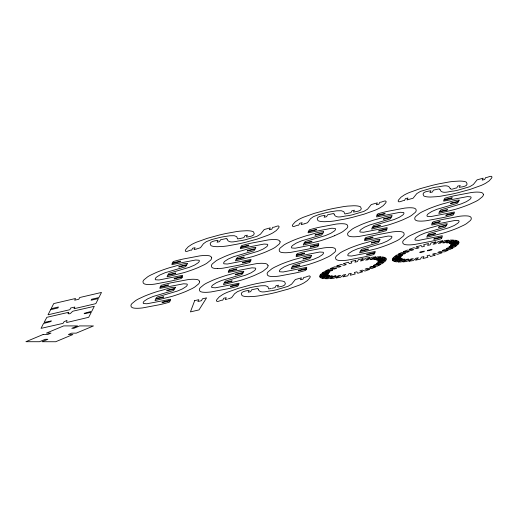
<?xml version="1.0" encoding="UTF-8"?>
<svg xmlns="http://www.w3.org/2000/svg" width="518" height="518" viewBox="0 0 518 518"><rect width="100%" height="100%" fill="white"/><g stroke="black" fill="none" stroke-linecap="round" stroke-linejoin="round"><path stroke-width="0.78" d="M68.104 313.707C70.778 314.504 71.367 311.881 72.993 311.169L94.295 306.319L91.79 311.26L84.356 313.286L84.181 313.733L91.259 312.309L88.701 317.288L67.327 322.371C64.892 323.213 69.613 318.635 64.756 321.464C63.416 321.516 63.759 323.569 62.354 323.53L41.051 328.367L43.538 323.459L50.434 321.697L51.198 321.011M68.078 313.668L68.758 312.315M175.382 287.283C171.069 286.901 163.714 290.093 158.696 291.116A33.437 6.378 -15 0 0 154.791 292.346L152.124 293.253A37.568 7.168 -15 0 0 144.25 296.257L138.494 298.931A33.12 6.32 -15 0 0 135.703 300.531L131.986 303.542A47.313 9.026 -15 0 0 130.931 305.277C130.478 308.469 135.146 308.223 137.231 308.301A25.505 4.869 -15 0 0 142.677 307.899L159.363 304.746A71.471 13.636 -15 0 0 164.925 303.438L169.302 302.214L170.267 300.757L162.024 302.68L162.322 302.098L170.48 300.194L170.655 299.255L146.924 303.768L143.499 303.529L143.13 302.907L143.473 302A27.337 5.219 -15 0 1 144.541 300.88L147.895 298.718L153.166 296.464L173.426 290.52L174.689 288.953L166.744 290.805L167.042 290.222L174.942 288.384L175.317 287.451M187.419 263.513C183.081 263.144 175.77 266.31 170.733 267.346A33.437 6.378 -15 0 0 166.828 268.57L164.161 269.477A37.568 7.168 -15 0 0 156.287 272.481L150.531 275.162A33.12 6.32 -15 0 0 147.74 276.761L144.023 279.772A47.313 9.026 -15 0 0 142.968 281.501C142.515 284.699 147.183 284.453 149.268 284.524A25.505 4.869 -15 0 0 154.714 284.123L171.4 280.976A71.471 13.636 -15 0 0 176.962 279.662L181.125 278.529L182.006 277.7M243.79 271.322C239.491 270.946 232.122 274.132 227.111 275.155A33.437 6.378 -15 0 0 223.206 276.385L220.538 277.292A37.568 7.168 -15 0 0 212.665 280.296L206.909 282.97A33.12 6.32 -15 0 0 204.111 284.57L200.395 287.581A47.313 9.026 -15 0 0 199.346 289.316C198.886 292.508 203.555 292.262 205.646 292.34A25.505 4.869 -15 0 0 211.085 291.938L227.778 288.785A71.471 13.636 -15 0 0 233.333 287.477L237.71 286.253L238.681 284.796L230.439 286.719L230.73 286.137L238.895 284.233L239.031 283.236L215.339 287.807L211.914 287.568L211.538 286.946L211.888 286.04A27.337 5.219 -15 0 1 212.95 284.919L216.31 282.757L221.574 280.503L241.841 274.559L243.097 272.992L235.159 274.851L235.457 274.268L243.356 272.423L243.751 271.432M255.808 247.604C251.748 247.034 244.056 250.434 239.148 251.385A33.437 6.378 -15 0 0 235.243 252.609L232.576 253.516A37.568 7.168 -15 0 0 224.702 256.527L218.946 259.201A33.12 6.32 -15 0 0 216.148 260.8L212.432 263.811A47.313 9.026 -15 0 0 211.383 265.54C210.923 268.738 215.592 268.492 217.683 268.564M311.571 255.51C307.239 255.141 299.922 258.307 294.891 259.343A33.437 6.378 -15 0 0 290.986 260.573L288.312 261.48A37.568 7.168 -15 0 0 280.439 264.484L274.689 267.159A33.12 6.32 -15 0 0 271.892 268.758L268.175 271.769A47.313 9.026 -15 0 0 267.12 273.504C266.666 276.696 271.335 276.45 273.426 276.528A25.505 4.869 -15 0 0 278.865 276.126L295.558 272.973A71.471 13.636 -15 0 0 301.113 271.665L305.283 270.525L306.138 269.742M323.608 231.74C319.347 231.345 311.907 234.55 306.928 235.573A33.437 6.378 -15 0 0 303.024 236.797L300.349 237.704A37.568 7.168 -15 0 0 292.476 240.708L286.726 243.389A33.12 6.32 -15 0 0 283.929 244.988L280.212 247.999A47.313 9.026 -15 0 0 279.157 249.728C278.703 252.926 283.372 252.68 285.463 252.752A25.505 4.869 -15 0 0 290.902 252.35L307.595 249.203A71.471 13.636 -15 0 0 313.15 247.889L317.32 246.756L318.175 245.972M379.966 239.601C375.893 239.031 368.214 242.437 363.299 243.382A33.437 6.378 -15 0 0 359.401 244.613L356.727 245.519A37.568 7.168 -15 0 0 348.854 248.523L343.097 251.198A33.12 6.32 -15 0 0 340.307 252.797L336.59 255.808A47.313 9.026 -15 0 0 335.535 257.543C335.081 260.735 339.75 260.489 341.835 260.567A25.505 4.869 -15 0 0 347.28 260.166L363.966 257.012A71.471 13.636 -15 0 0 369.528 255.704L373.905 254.48L374.87 253.024L366.627 254.947L366.925 254.364L375.084 252.46L375.22 251.463L351.528 256.034L348.102 255.795L347.733 255.173L348.077 254.267A27.337 5.219 -15 0 1 349.145 253.147L352.499 250.984L357.77 248.731L378.03 242.787L379.293 241.22L371.354 243.078L371.646 242.495L379.545 240.65L379.94 239.659M392.022 215.779C387.723 215.404 380.348 218.583 375.336 219.613A33.437 6.378 -15 0 0 371.438 220.836L368.764 221.743A37.568 7.168 -15 0 0 360.891 224.754L355.134 227.428A33.12 6.32 -15 0 0 352.344 229.027L348.627 232.038A47.313 9.026 -15 0 0 347.572 233.767C347.118 236.966 351.787 236.72 353.872 236.791A25.505 4.869 -15 0 0 359.317 236.389L376.003 233.242A71.471 13.636 -15 0 0 381.565 231.928L385.729 230.795L386.59 230.011M447.131 223.886C442.858 223.491 435.437 226.703 430.445 227.719A33.437 6.378 -15 0 0 426.547 228.95L423.873 229.85A37.568 7.168 -15 0 0 415.999 232.86L410.243 235.535A33.12 6.32 -15 0 0 407.452 237.134L403.736 240.145A47.313 9.026 -15 0 0 402.68 241.88C402.227 245.072 406.895 244.826 408.98 244.897A25.505 4.869 -15 0 0 414.426 244.496L431.112 241.349A71.471 13.636 -15 0 0 436.674 240.035L440.837 238.902L441.699 238.118M459.168 200.116C454.856 199.728 447.5 202.926 442.482 203.943A33.437 6.378 -15 0 0 438.584 205.173L435.91 206.08A37.568 7.168 -15 0 0 428.036 209.084L422.28 211.758A33.12 6.32 -15 0 0 419.489 213.364L415.773 216.369A47.313 9.026 -15 0 0 414.717 218.104C414.264 221.296 418.933 221.05 421.017 221.128A25.505 4.869 -15 0 0 426.463 220.726L443.149 217.579A71.471 13.636 -15 0 0 448.711 216.265L453.088 215.041L454.053 213.584L445.81 215.507L446.108 214.925L454.267 213.021L454.403 212.03L430.711 216.595L427.285 216.362L426.916 215.734L427.259 214.828A27.337 5.219 -15 0 1 428.328 213.707L431.682 211.545L436.952 209.291L457.213 203.347L458.475 201.787L450.537 203.639L450.828 203.056L458.728 201.211L459.123 200.22M255.788 247.656L255.393 248.646L247.494 250.492L247.196 251.075L255.134 249.223L253.878 250.783L233.618 256.727L228.347 258.981L224.987 261.143A27.337 5.219 -15 0 0 223.925 262.263L223.575 263.176L223.951 263.798L227.376 264.031L251.068 259.466L250.932 260.463L242.774 262.367L242.476 262.95L250.718 261.027L249.747 262.477L245.37 263.701A71.471 13.636 -15 0 1 239.815 265.015L223.122 268.162A25.505 4.869 -15 0 1 217.683 268.564M311.551 255.562L311.13 256.611L303.231 258.45L302.939 259.032L310.878 257.181L309.622 258.747L289.355 264.692L284.091 266.945L280.73 269.107A27.337 5.219 -15 0 0 279.668 270.228L279.319 271.134L279.694 271.756L283.113 271.995L306.669 267.346L306.688 268.376L298.51 270.325L298.219 270.908L306.462 268.984L306.183 269.651M323.569 231.844L323.167 232.835L315.268 234.68L314.976 235.263L322.915 233.411L321.659 234.971L301.392 240.915L296.128 243.169L292.767 245.331A27.337 5.219 -15 0 0 291.705 246.451L291.356 247.358L291.731 247.986L295.15 248.219L318.706 243.577L318.706 244.651L310.547 246.555L310.256 247.138L318.499 245.215L318.201 245.927M392.003 215.831L391.582 216.874L383.683 218.719L383.391 219.302L391.33 217.45L390.067 219.01L369.807 224.954L364.536 227.208L361.182 229.37A27.337 5.219 -15 0 0 360.12 230.491L359.77 231.404L360.139 232.025L363.565 232.258L387.121 227.616L387.14 228.639L378.962 230.594L378.664 231.177L386.907 229.254L386.629 229.914M447.112 223.938L446.691 224.987L438.791 226.826L438.5 227.408L446.438 225.557L445.176 227.124L424.915 233.068L419.645 235.321L416.291 237.477A27.337 5.219 -15 0 0 415.222 238.604L414.879 239.51L415.248 240.132L418.673 240.371L442.23 235.722L442.23 236.797L434.071 238.701L433.773 239.284L442.016 237.361L441.66 238.209M187.354 263.675L186.979 264.607L179.079 266.453L178.781 267.035L186.726 265.184L185.463 266.744L165.203 272.688L159.933 274.941L156.578 277.104A27.337 5.219 -15 0 0 155.51 278.224L155.167 279.131L155.536 279.759L158.961 279.992L182.517 275.349L182.537 276.372L174.359 278.328L174.061 278.911L182.304 276.988L182.025 277.648M296.756 254.215L296.419 255.018L304.662 253.095L304.364 253.678L296.205 255.581L296.205 256.656L319.761 252.013L323.187 252.247L323.556 252.868L323.213 253.775A27.337 5.219 -15 0 1 322.144 254.901L318.79 257.058L313.519 259.311L293.259 265.255L292.003 266.822L299.941 264.97L299.644 265.553L291.744 267.392L291.22 268.829L307.99 264.659A33.437 6.378 -15 0 0 311.894 263.429L314.562 262.529A37.568 7.168 -15 0 0 322.436 259.518L328.192 256.844A33.12 6.32 -15 0 0 330.983 255.244L334.699 252.234A47.313 9.026 -15 0 0 335.755 250.498C336.214 247.306 331.539 247.552 329.454 247.481A25.505 4.869 -15 0 0 324.015 247.882L307.323 251.029A71.471 13.636 -15 0 0 301.767 252.344L297.597 253.477L296.775 254.17M365.171 238.254L364.834 239.057L373.07 237.134L372.779 237.717L364.62 239.62L364.62 240.695L388.176 236.053L391.595 236.286L391.971 236.907L391.621 237.814A27.337 5.219 -15 0 1 390.559 238.94L387.205 241.097L381.934 243.35L361.668 249.294L360.444 250.796L368.35 249.009L368.058 249.592L360.159 251.437L359.634 252.868L376.405 248.698A33.437 6.378 -15 0 0 380.303 247.468L382.977 246.568A37.568 7.168 -15 0 0 390.85 243.557L396.6 240.883A33.12 6.32 -15 0 0 399.397 239.284L403.114 236.273A47.313 9.026 -15 0 0 404.17 234.537C404.623 231.345 399.954 231.591 397.869 231.52A25.505 4.869 -15 0 0 392.424 231.922L375.731 235.068A71.471 13.636 -15 0 0 370.176 236.383L366.012 237.516L365.19 238.209M377.208 214.478L376.871 215.287L385.114 213.364L384.816 213.947L376.657 215.851L376.657 216.925L400.213 212.276L403.639 212.516L404.008 213.138L403.658 214.044A27.337 5.219 -15 0 1 402.596 215.164L399.242 217.327L393.971 219.58L373.705 225.524L372.448 227.085L380.387 225.233L380.095 225.816L372.196 227.661L371.671 229.098L388.442 224.929A33.437 6.378 -15 0 0 392.34 223.698L395.014 222.792A37.568 7.168 -15 0 0 402.887 219.787L408.644 217.113A33.12 6.32 -15 0 0 411.434 215.507L415.151 212.503A47.313 9.026 -15 0 0 416.207 210.768C416.66 207.576 411.991 207.822 409.906 207.744A25.505 4.869 -15 0 0 404.461 208.145L387.775 211.299A71.471 13.636 -15 0 0 382.213 212.607L378.049 213.74L377.227 214.439M432.316 222.591L431.98 223.394L440.216 221.471L439.924 222.054L431.766 223.957L431.766 225.032L455.322 220.383L458.741 220.623L459.116 221.244L458.767 222.151A27.337 5.219 -15 0 1 457.705 223.271L454.351 225.434L449.08 227.687L428.813 233.631L427.557 235.198L435.496 233.346L435.204 233.929L427.305 235.768L426.78 237.205L443.55 233.035A33.437 6.378 -15 0 0 447.448 231.805L450.123 230.899A37.568 7.168 -15 0 0 457.996 227.894L463.746 225.22A33.12 6.32 -15 0 0 466.543 223.621L470.26 220.61A47.313 9.026 -15 0 0 471.315 218.874C471.768 215.682 467.1 215.928 465.015 215.857A25.505 4.869 -15 0 0 459.57 216.252L442.877 219.405A71.471 13.636 -15 0 0 437.321 220.713L433.158 221.853L432.336 222.546M334.473 235.748L340.229 233.074A33.12 6.32 -15 0 0 343.026 231.468L346.736 228.464A47.313 9.026 -15 0 0 347.792 226.729C348.251 223.536 343.576 223.782 341.491 223.705A25.505 4.869 -15 0 0 336.053 224.106L319.36 227.253A71.471 13.636 -15 0 0 313.804 228.567L309.421 229.791L308.456 231.248L316.699 229.325L316.401 229.908L308.242 231.811L308.106 232.802L331.798 228.237L335.224 228.47L335.599 229.098L335.25 230.005A27.337 5.219 -15 0 1 334.181 231.125L330.827 233.288L325.557 235.541L305.296 241.485L304.04 243.046L311.978 241.194L311.681 241.776L303.781 243.622L303.257 245.059L320.027 240.889A33.437 6.378 -15 0 0 323.931 239.659L326.599 238.753A37.568 7.168 -15 0 0 334.473 235.748M304.344 223.834L307.537 222.734L310.489 218.777L313.409 216.66L318.887 214.549L326.424 212.6A27.337 5.219 -15 0 1 330.581 211.752L336.94 210.8L341.33 210.742L343.797 211.668L344.891 213.96L350.971 212.645L351.91 210.787L354.396 210.204L353.457 212.056C355.801 211.558 363.714 211.117 360.56 206.915A33.437 6.378 -15 0 0 359.466 206.404L358.404 206.132A37.568 7.168 -15 0 0 353.6 205.763L347.753 206.093A33.12 6.32 -15 0 0 343.434 206.637L333.372 208.469A47.313 9.026 -15 0 0 326.198 210.101L314.29 213.364L303.431 217.249A25.505 4.869 -15 0 0 298.523 219.626L295.241 221.859L292.897 224.482A71.471 13.636 -15 0 0 292.307 225.764C292.638 228.043 297.442 224.534 298.685 225.213L299.663 223.277L302.149 222.701L301.178 224.611L304.001 223.918M228.419 298.808L231.611 297.708L234.563 293.751L237.484 291.634L242.961 289.523L250.498 287.574A27.337 5.219 -15 0 1 254.655 286.726L261.014 285.774L265.404 285.716L267.871 286.642L268.693 288.908L271.387 288.468M196.594 248.983L200.479 247.714L203.432 243.751L206.358 241.634L211.836 239.523L219.373 237.581A27.337 5.219 -15 0 1 223.53 236.726L229.882 235.774L234.278 235.716L236.745 236.648L237.568 238.908L240.255 238.474M196.212 249.08L194.127 249.585L195.098 247.675L192.612 248.251L191.634 250.188C190.928 249.21 185.198 253.172 185.256 250.738A71.471 13.636 -15 0 1 185.839 249.456L188.183 246.833L191.472 244.6A25.505 4.869 -15 0 1 196.38 242.223L207.232 238.338L219.146 235.075A47.313 9.026 -15 0 1 226.314 233.443L236.376 231.611A33.12 6.32 -15 0 1 240.695 231.073L246.549 230.737A37.568 7.168 -15 0 1 251.347 231.106L252.415 231.378A33.437 6.378 -15 0 1 253.509 231.889C256.766 235.943 248.536 236.881 246.406 237.037L247.345 235.178L244.859 235.761L243.92 237.626L240.702 238.371M227.344 299.074L225.252 299.585L226.224 297.669L223.737 298.251L222.759 300.181C221.549 299.501 216.712 303.011 216.382 300.738A71.471 13.636 -15 0 1 216.971 299.449L219.315 296.833L222.604 294.6A25.505 4.869 -15 0 1 227.506 292.223L238.364 288.338L250.272 285.075A47.313 9.026 -15 0 1 257.446 283.443L267.508 281.611A33.12 6.32 -15 0 1 271.827 281.067L277.674 280.737A37.568 7.168 -15 0 1 282.478 281.106L283.54 281.378A33.437 6.378 -15 0 1 284.635 281.889C287.891 285.942 279.662 286.881 277.531 287.03L278.47 285.178L275.99 285.761L275.045 287.619L272.306 288.261M51.191 320.985L44.121 322.403L46.866 317.307L68.758 312.289M227.052 239.031C228.548 244.451 237.03 240.695 240.889 240.702A27.337 5.219 -15 0 0 245.046 239.847L256.85 236.37L260.463 234.181L264.219 229.532L270.286 227.842L269.321 229.752L271.801 229.176L272.779 227.24C273.912 228.011 278.865 224.378 279.157 226.69A71.471 13.636 -15 0 1 278.574 227.972L276.23 230.594L272.941 232.828A25.505 4.869 -15 0 1 268.039 235.198L257.181 239.089L245.267 242.346A47.313 9.026 -15 0 1 238.099 243.978L228.037 245.817A33.12 6.32 -15 0 1 223.718 246.354L217.871 246.691A37.568 7.168 -15 0 1 213.066 246.322L212.004 246.05A33.437 6.378 -15 0 1 210.904 245.532C207.673 241.472 215.838 240.572 218.013 240.391L217.074 242.243L219.554 241.666L220.5 239.802L226.379 238.507L227.052 239.031M258.178 289.031C259.673 294.451 268.156 290.695 272.015 290.702A27.337 5.219 -15 0 0 276.172 289.847L287.976 286.363L291.589 284.181L295.351 279.526L301.418 277.836L300.446 279.752L302.933 279.17L303.911 277.24C304.422 278.38 310.392 274.203 310.288 276.69A71.471 13.636 -15 0 1 309.699 277.972L307.355 280.594L304.072 282.828A25.505 4.869 -15 0 1 299.164 285.198L288.306 289.083L276.398 292.346A47.313 9.026 -15 0 1 269.231 293.978L259.168 295.81A33.12 6.32 -15 0 1 254.85 296.354L248.996 296.684A37.568 7.168 -15 0 1 244.198 296.315L243.13 296.043A33.437 6.378 -15 0 1 242.035 295.532C238.766 291.414 247.041 290.721 249.139 290.391L248.2 292.243L250.686 291.666L251.625 289.802L257.511 288.507L258.178 289.031M334.104 214.057C335.599 219.477 344.081 215.721 347.941 215.728A27.337 5.219 -15 0 0 352.098 214.873L363.901 211.396L367.515 209.207L371.276 204.558L377.344 202.862L376.372 204.778L378.859 204.196L379.836 202.266C381.222 202.791 385.826 199.495 386.214 201.716A71.471 13.636 -15 0 1 385.625 202.998L383.281 205.62L379.998 207.854A25.505 4.869 -15 0 1 375.09 210.224L364.232 214.115L352.324 217.372A47.313 9.026 -15 0 1 345.15 219.004L335.088 220.836A33.12 6.32 -15 0 1 330.769 221.38L324.922 221.717A37.568 7.168 -15 0 1 320.118 221.341L319.056 221.076A33.437 6.378 -15 0 1 317.961 220.558C314.704 216.505 322.934 215.572 325.064 215.417L324.126 217.269L326.612 216.692L327.551 214.828L333.437 213.533L334.104 214.057M439.918 189.368C441.414 194.787 449.889 191.032 453.755 191.038A27.337 5.219 -15 0 0 457.906 190.19L469.716 186.707L473.329 184.518L477.084 179.869L483.152 178.179L482.187 180.096L484.667 179.513L485.644 177.577C487.185 177.939 491.576 174.877 492.022 177.026A71.471 13.636 -15 0 1 491.44 178.315L489.096 180.931L485.806 183.165A25.505 4.869 -15 0 1 480.905 185.541L470.046 189.426L458.132 192.69A47.313 9.026 -15 0 1 450.964 194.321L440.902 196.154A33.12 6.32 -15 0 1 436.583 196.698L430.73 197.028A37.568 7.168 -15 0 1 425.932 196.659L424.87 196.387A33.437 6.378 -15 0 1 423.769 195.875C420.661 191.641 428.444 191.317 430.872 190.734L429.94 192.586L432.42 192.003L433.365 190.145L439.245 188.85L439.918 189.368M450.233 188.591C451.191 190.41 454.927 187.814 456.785 187.963L457.724 186.098L460.211 185.522L459.272 187.374C461.616 186.83 469.528 186.448 466.375 182.232A33.437 6.378 -15 0 0 465.281 181.714L464.212 181.449A37.568 7.168 -15 0 0 459.414 181.08L453.561 181.41A33.12 6.32 -15 0 0 449.242 181.954L439.18 183.786A47.313 9.026 -15 0 0 432.012 185.418L420.098 188.681L409.246 192.566A25.505 4.869 -15 0 0 404.338 194.936L401.049 197.17L398.705 199.793A71.471 13.636 -15 0 0 398.122 201.075C398.517 203.289 403.088 200.019 404.5 200.524L405.477 198.595L407.964 198.012L406.993 199.929L413.06 198.239L416.822 193.583L420.435 191.401L432.239 187.917A27.337 5.219 -15 0 1 436.396 187.063C440.306 187.069 448.439 183.391 450.233 188.591M199.657 281.527L199.566 282.271A47.313 9.026 -15 0 1 198.511 284.006L194.794 287.017A33.12 6.32 -15 0 1 191.997 288.617L186.247 291.291A37.568 7.168 -15 0 1 178.373 294.302L175.699 295.202A33.437 6.378 -15 0 1 171.795 296.432L155.031 300.602L155.555 299.164L163.455 297.326L163.746 296.743L155.808 298.595L157.064 297.028L177.331 291.084L182.601 288.83L185.956 286.674A27.337 5.219 -15 0 0 187.017 285.547L187.367 284.641L186.992 284.019L183.573 283.786L159.874 288.351L160.017 287.354L168.175 285.45L168.467 284.868L160.224 286.791L161.195 285.334L165.572 284.117A71.471 13.636 -15 0 1 171.128 282.802L187.82 279.655A25.505 4.869 -15 0 1 193.266 279.254C195.357 279.416 198.893 278.982 199.657 281.527M211.694 257.75L211.603 258.501A47.313 9.026 -15 0 1 210.548 260.237L206.831 263.241A33.12 6.32 -15 0 1 204.034 264.847L198.284 267.521A37.568 7.168 -15 0 1 190.41 270.525L187.736 271.432A33.437 6.378 -15 0 1 183.838 272.662L167.068 276.832L167.592 275.395L175.492 273.549L175.783 272.967L167.845 274.818L169.101 273.258L189.368 267.314L194.638 265.061L197.993 262.898A27.337 5.219 -15 0 0 199.054 261.778L199.404 260.871L199.029 260.243L195.61 260.01L171.911 264.575L172.054 263.584L180.212 261.681L180.504 261.098L172.267 263.021L173.232 261.564L177.609 260.34A71.471 13.636 -15 0 1 183.165 259.026L199.857 255.879A25.505 4.869 -15 0 1 205.303 255.478C207.394 255.646 210.93 255.206 211.694 257.75M268.071 265.566L267.974 266.31A47.313 9.026 -15 0 1 266.925 268.046L263.209 271.056A33.12 6.32 -15 0 1 260.412 272.656L254.655 275.33A37.568 7.168 -15 0 1 246.782 278.341L244.114 279.241A33.437 6.378 -15 0 1 240.21 280.471L223.439 284.583L223.964 283.204L231.863 281.365L232.161 280.782L224.223 282.634L225.479 281.067L245.739 275.123L251.01 272.869L254.37 270.713A27.337 5.219 -15 0 0 255.432 269.587L255.782 268.68L255.406 268.059L251.981 267.825L228.289 272.39L228.425 271.393L236.584 269.489L236.881 268.907L228.639 270.83L229.61 269.373L233.987 268.156A71.471 13.636 -15 0 1 239.543 266.841L256.235 263.694A25.505 4.869 -15 0 1 261.674 263.293C263.772 263.455 267.301 263.021 268.071 265.566M280.108 241.789L280.011 242.541A47.313 9.026 -15 0 1 278.962 244.276L275.246 247.28A33.12 6.32 -15 0 1 272.449 248.886L266.692 251.56A37.568 7.168 -15 0 1 258.819 254.565L256.151 255.471A33.437 6.378 -15 0 1 252.247 256.701L235.476 260.871L236.001 259.434L243.9 257.588L244.198 257.006L236.26 258.858L237.516 257.297L257.783 251.353L263.047 249.1L266.407 246.937A27.337 5.219 -15 0 0 267.469 245.817L267.819 244.91L267.443 244.289L264.018 244.049L240.326 248.614L240.462 247.623L248.627 245.72L248.918 245.137L240.676 247.06L241.647 245.603L246.024 244.379A71.471 13.636 -15 0 1 251.58 243.071L268.272 239.918A25.505 4.869 -15 0 1 273.711 239.517C275.809 239.685 279.338 239.245 280.108 241.789M483.443 194.354L483.352 195.105A47.313 9.026 -15 0 1 482.297 196.834L478.58 199.844A33.12 6.32 -15 0 1 475.783 201.444L470.033 204.124A37.568 7.168 -15 0 1 462.16 207.129L459.485 208.035A33.437 6.378 -15 0 1 455.587 209.259L438.817 213.435L439.342 211.998L447.241 210.153L447.533 209.57L439.594 211.422L440.85 209.861L461.117 203.917L466.388 201.664L469.742 199.501A27.337 5.219 -15 0 0 470.804 198.381L471.153 197.475L470.784 196.846L467.359 196.613L443.628 201.12L443.803 200.181L451.961 198.277L452.259 197.695L444.017 199.618L444.981 198.167L449.359 196.944A71.471 13.636 -15 0 1 454.914 195.629L471.607 192.482A25.505 4.869 -15 0 1 477.052 192.081C479.144 192.249 482.679 191.809 483.443 194.354M194.677 300.641L190.43 311.907L199.003 309.906L206.559 297.869L202.421 298.834L201.489 300.686L197.876 301.528L198.815 299.676L194.677 300.641M50.634 309.68L48.044 314.795L69.865 309.706L70.733 307.99L74.87 307.025L74.003 308.741L95.817 303.652L98.407 298.53L91.103 300.233L91.595 299.262L98.899 297.559L101.489 292.443L79.668 297.533L78.801 299.249L74.663 300.213L75.531 298.498L53.717 303.587L51.127 308.709L58.43 307.006L57.938 307.977L50.634 309.68M328.406 273.213L328.108 273.795L319.761 275.744A34.479 6.579 -15 0 0 319.71 276.78L328.062 274.443L328.328 274.883L319.969 277.221A34.479 6.579 -15 0 0 321.037 277.939L328.975 275.343L329.785 275.615L321.84 278.218A34.479 6.579 -15 0 0 323.97 278.587L331.093 275.854L332.414 275.945L325.285 278.684A34.479 6.579 -15 0 0 328.367 278.69L334.317 275.958L336.072 275.867L330.121 278.606A34.479 6.579 -15 0 0 333.993 278.244L338.481 275.654L340.591 275.388L336.104 277.978A34.479 6.579 -15 0 0 340.579 277.272L343.376 274.954L345.733 274.514L342.935 276.839A34.479 6.579 -15 0 0 347.779 275.822L348.763 273.886L351.243 273.31L350.265 275.246A34.479 6.579 -15 0 0 355.238 273.97L354.364 272.513L356.85 271.82L357.724 273.277A34.479 6.579 -15 0 0 362.581 271.808L359.9 270.908L362.263 270.131L364.95 271.037A34.479 6.579 -15 0 0 369.438 269.444L365.093 269.133L367.217 268.318L371.568 268.628A34.479 6.579 -15 0 0 375.472 266.997L369.684 267.294L371.464 266.479L377.253 266.181A34.479 6.579 -15 0 0 380.38 264.594L373.446 265.475L374.786 264.698L381.727 263.817A34.479 6.579 -15 0 0 383.922 262.341L376.185 263.772L377.026 263.073L384.77 261.642A34.479 6.579 -15 0 0 385.916 260.366L377.764 262.27L378.056 261.687L386.221 259.783A34.479 6.579 -15 0 0 386.273 258.754L378.108 261.04L377.842 260.599L386.02 258.314A34.479 6.579 -15 0 0 384.971 257.595L377.195 260.14L376.385 259.868L384.168 257.316A34.479 6.579 -15 0 0 382.07 256.941L375.077 259.628L373.756 259.537L380.762 256.844A34.479 6.579 -15 0 0 377.713 256.831L371.853 259.524L370.092 259.615L375.964 256.915A34.479 6.579 -15 0 0 372.125 257.265L367.689 259.829L365.579 260.094L370.02 257.53A34.479 6.579 -15 0 0 365.572 258.223L362.788 260.528L360.431 260.968L363.222 258.657A34.479 6.579 -15 0 0 358.385 259.66L357.407 261.596L354.921 262.173L355.905 260.237A34.479 6.579 -15 0 0 350.926 261.506L351.806 262.969L349.32 263.662L348.433 262.199A34.479 6.579 -15 0 0 343.563 263.668L346.27 264.575L343.907 265.352L341.194 264.439A34.479 6.579 -15 0 0 336.668 266.032L341.077 266.349L338.947 267.165L334.537 266.848A34.479 6.579 -15 0 0 330.594 268.486L336.486 268.188L334.706 269.004L328.807 269.308A34.479 6.579 -15 0 0 325.647 270.908L332.724 270.007L331.378 270.784L324.294 271.685A34.479 6.579 -15 0 0 322.079 273.174L329.985 271.71L329.144 272.41L321.225 273.873A34.479 6.579 -15 0 0 320.066 275.162L328.406 273.213M401.087 256.481L400.796 257.064L392.443 259.013A34.479 6.579 -15 0 0 392.398 260.042L400.751 257.711L401.01 258.152L392.657 260.483A34.479 6.579 -15 0 0 393.719 261.201L401.657 258.605L402.473 258.877L394.528 261.48A34.479 6.579 -15 0 0 396.659 261.855L403.781 259.117L405.095 259.214L397.973 261.953A34.479 6.579 -15 0 0 401.049 261.959L407.006 259.227L408.76 259.136L402.81 261.868A34.479 6.579 -15 0 0 406.682 261.512L411.169 258.922L413.28 258.65L408.793 261.24A34.479 6.579 -15 0 0 413.267 260.541L416.064 258.217L418.421 257.783L415.624 260.101A34.479 6.579 -15 0 0 420.467 259.091L421.445 257.155L423.931 256.572L422.953 258.508A34.479 6.579 -15 0 0 427.926 257.239L427.046 255.782L429.539 255.089L430.413 256.539A34.479 6.579 -15 0 0 435.269 255.076L432.582 254.17L434.952 253.393L437.632 254.299A34.479 6.579 -15 0 0 442.126 252.713L437.781 252.402L439.905 251.58L444.256 251.89A34.479 6.579 -15 0 0 448.161 250.265L442.372 250.557L444.153 249.741L449.941 249.449A34.479 6.579 -15 0 0 453.069 247.857L446.134 248.744L447.474 247.967L454.415 247.08A34.479 6.579 -15 0 0 456.604 245.61L448.873 247.034L449.708 246.341L457.452 244.91A34.479 6.579 -15 0 0 458.605 243.628L450.453 245.532L450.744 244.949L458.909 243.046A34.479 6.579 -15 0 0 458.961 242.023L450.796 244.302L450.53 243.861L458.708 241.576A34.479 6.579 -15 0 0 457.653 240.864L449.883 243.408L449.067 243.136L456.857 240.585A34.479 6.579 -15 0 0 454.752 240.21L447.759 242.897L446.445 242.8L453.451 240.112A34.479 6.579 -15 0 0 450.401 240.093L444.535 242.787L442.78 242.877L448.653 240.177A34.479 6.579 -15 0 0 444.813 240.527L440.371 243.091L438.26 243.363L442.709 240.792A34.479 6.579 -15 0 0 438.26 241.485L435.476 243.797L433.119 244.231L435.91 241.919A34.479 6.579 -15 0 0 431.073 242.923L430.095 244.859L427.609 245.435L428.593 243.499A34.479 6.579 -15 0 0 423.614 244.768L424.495 246.231L422.008 246.924L421.121 245.461A34.479 6.579 -15 0 0 416.252 246.931L418.958 247.844L416.589 248.614L413.876 247.701A34.479 6.579 -15 0 0 409.356 249.3L413.765 249.611L411.635 250.427L407.226 250.116A34.479 6.579 -15 0 0 403.282 251.754L409.168 251.45L407.388 252.272L401.495 252.57A34.479 6.579 -15 0 0 398.336 254.176L405.413 253.27L404.066 254.047L396.982 254.953A34.479 6.579 -15 0 0 394.761 256.436L402.674 254.973L401.832 255.672L393.913 257.135A34.479 6.579 -15 0 0 392.748 258.424L401.087 256.481M420.137 252.085L419.845 252.667L423.983 251.703L424.281 251.12L420.137 252.085M427.887 250.278L427.59 250.861L431.734 249.896L432.025 249.313L427.887 250.278M43.156 334.486L25.9 341.705L39.497 341.725L45.273 339.303L47.85 339.309L42.075 341.725L55.666 341.744L72.928 334.524L68.376 334.518L71.652 333.152L76.204 333.158L93.46 325.939L79.61 325.919L73.828 328.334L71.769 328.334L77.545 325.919L63.695 325.9L46.432 333.119L50.984 333.126L47.708 334.492L43.156 334.486"/></g></svg>
